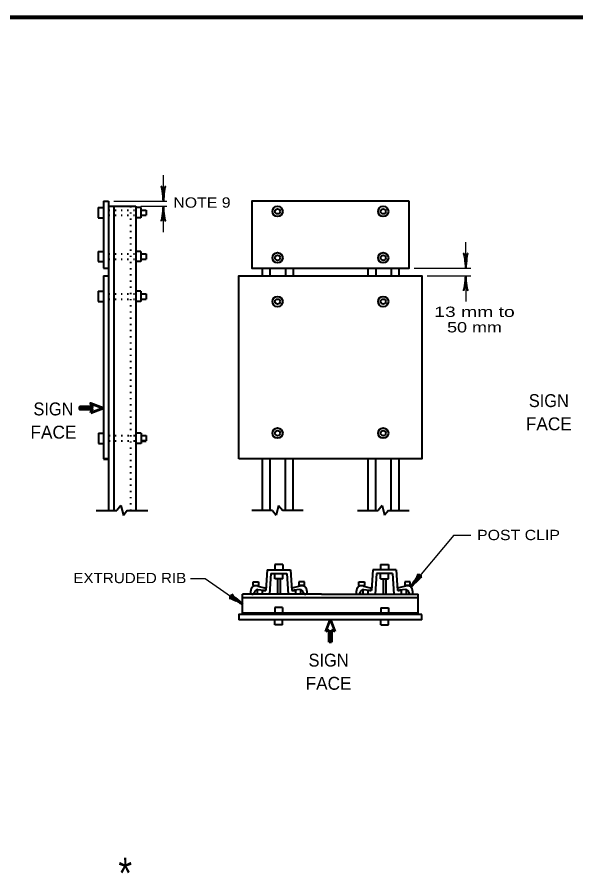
# Model space of a CAD drawing. Extents: x 826 to 1681, y -33 to 511.
# Drawn here: x 988 to 1118, y 305.3 to 504.9 of the extents above; entities that cross this region are included whole.
import ezdxf
from ezdxf.enums import TextEntityAlignment as Align

# ---------------------------------------------------------------- set-up
doc = ezdxf.new("R2010")
doc.units = 0
doc.header["$LTSCALE"] = 0.96
doc.linetypes.add('DOTTED', pattern=[1.5, 0.3, -1.2])
doc.linetypes.add('MEDIUM_DASHED', pattern=[4.5, 3, -1.5])
doc.layers.add('1', color=7, linetype='Continuous', lineweight=40)

msp = doc.modelspace()

# ---------------------------------------------------------------- linework, layer by layer
at = {"layer": '1', "lineweight": 25}
for p, q in [((1022.035, 462.0629), (1022.035, 468.0629)), ((1010.5043, 462.0629), (1022.8441, 462.0629)), ((1016.8043, 460.8629), (1022.8441, 460.8629)), ((1022.035, 454.8629), (1022.035, 460.8629)), ((1092.3996, 446.4629), (1092.3996, 452.4629)), ((1080.3996, 446.4629), (1093.5996, 446.4629)), ((1083.3996, 444.6629), (1093.5996, 444.6629)), ((1092.3996, 444.6629), (1092.3996, 438.6629)), ((1089.6433, 384.3042), (1079.6031, 372.3488)), ((1089.6433, 384.3042), (1093.583, 384.3042))]:
    msp.add_line(p, q, dxfattribs=at)
at = {"layer": '1'}
for p, q in [((1008.1043, 462.0629), (1008.1043, 446.4629)), ((1008.1043, 462.0629), (1009.3043, 462.0629)), ((1006.9043, 460.5629), (1006.9043, 458.1629)), ((1006.9043, 460.5629), (1008.1043, 460.5629)), ((1009.3043, 460.8629), (1015.6043, 460.8629)), ((1010.5043, 460.8629), (1010.5043, 390.0629)), ((1015.6043, 460.8629), (1015.6043, 390.0629)), ((1016.8043, 460.5629), (1015.6043, 460.5629)), ((1016.8043, 460.5629), (1016.8043, 458.1629)), ((1016.8043, 459.9629), (1018.0043, 459.9629)), ((1018.0043, 459.9629), (1018.0043, 458.7629)), ((1006.9043, 458.1629), (1008.1043, 458.1629)), ((1016.8043, 458.1629), (1015.6043, 458.1629)), ((1016.8043, 458.7629), (1018.0043, 458.7629)), ((1006.9043, 450.3629), (1006.9043, 447.9629)), ((1006.9043, 450.3629), (1008.1043, 450.3629)), ((1016.8043, 450.3629), (1015.6043, 450.3629)), ((1016.8043, 450.3629), (1016.8043, 447.9629)), ((1016.8043, 449.7629), (1018.0043, 449.7629)), ((1018.0043, 449.7629), (1018.0043, 448.5629)), ((1006.9043, 447.9629), (1008.1043, 447.9629)), ((1016.8043, 447.9629), (1015.6043, 447.9629)), ((1016.8043, 448.5629), (1018.0043, 448.5629)), ((1008.1043, 446.4629), (1009.3043, 446.4629)), ((1045.0356, 446.4629), (1045.0356, 444.6629)), ((1046.8356, 446.4629), (1046.8356, 444.6629)), ((1050.4356, 446.4629), (1050.4356, 444.6629)), ((1052.2356, 446.4629), (1052.2356, 444.6629)), ((1069.6364, 446.4629), (1069.6364, 444.6629)), ((1071.4364, 446.4629), (1071.4364, 444.6629)), ((1075.0364, 446.4629), (1075.0364, 444.6629)), ((1076.8364, 446.4629), (1076.8364, 444.6629)), ((1008.1043, 444.6629), (1008.1043, 402.0629)), ((1008.1043, 444.6629), (1009.3043, 444.6629)), ((1006.9043, 441.0629), (1006.9043, 438.6629)), ((1006.9043, 441.0629), (1008.1043, 441.0629)), ((1016.8043, 441.0629), (1015.6043, 441.0629)), ((1016.8043, 441.0629), (1016.8043, 438.6629)), ((1016.8043, 440.4629), (1018.0043, 440.4629)), ((1016.8043, 439.2629), (1018.0043, 439.2629)), ((1018.0043, 440.4629), (1018.0043, 439.2629)), ((1006.9043, 438.6629), (1008.1043, 438.6629)), ((1016.8043, 438.6629), (1015.6043, 438.6629)), ((1006.9669, 408.0701), (1006.9669, 405.6701)), ((1006.9669, 408.0701), (1008.1669, 408.0701)), ((1016.8669, 408.0701), (1015.6669, 408.0701)), ((1016.8669, 408.0701), (1016.8669, 405.6701)), ((1016.8669, 407.4701), (1018.0669, 407.4701)), ((1018.0669, 407.4701), (1018.0669, 406.2701)), ((1006.9669, 405.6701), (1008.1669, 405.6701)), ((1016.8669, 405.6701), (1015.6669, 405.6701)), ((1044.9996, 402.0629), (1044.9996, 390.0629)), ((1046.7996, 402.0629), (1046.7996, 390.0629)), ((1050.3996, 402.0629), (1050.3996, 390.0629)), ((1052.1996, 402.0629), (1052.1996, 390.0629)), ((1069.5996, 402.0629), (1069.5996, 390.0629)), ((1071.3996, 402.0629), (1071.3996, 390.0629)), ((1074.9996, 402.0629), (1074.9996, 390.0629)), ((1076.7996, 402.0629), (1076.7996, 390.0629)), ((1048.8651, 391.231), (1048.2948, 388.9439)), ((1048.8651, 391.231), (1049.7996, 390.0629)), ((1072.9341, 391.231), (1071.9996, 390.0629)), ((1072.9341, 391.231), (1073.5044, 388.9439)), ((1006.4346, 390.0384), (1011.2346, 390.0384)), ((1012.1691, 391.2065), (1011.2346, 390.0384)), ((1012.1691, 391.2065), (1012.7394, 388.9194)), ((1013.6346, 390.0384), (1012.7394, 388.9194)), ((1013.6346, 390.0384), (1018.4346, 390.0384)), ((1047.3996, 390.0629), (1042.5996, 390.0629)), ((1047.3996, 390.0629), (1048.2948, 388.9439)), ((1054.5996, 390.0629), (1049.7996, 390.0629)), ((1067.1996, 390.0629), (1071.9996, 390.0629)), ((1074.3996, 390.0629), (1073.5044, 388.9439)), ((1074.3996, 390.0629), (1079.1996, 390.0629)), ((1049.7996, 377.4825), (1047.9996, 377.4825)), ((1047.9996, 377.4825), (1047.9996, 376.2825)), ((1049.7996, 377.4825), (1049.7996, 376.2825)), ((1072.5996, 377.4825), (1074.3996, 377.4825)), ((1072.5996, 377.4825), (1072.5996, 376.2825)), ((1074.3996, 377.4825), (1074.3996, 376.2825)), ((1046.1996, 376.2707), (1045.8996, 371.4707)), ((1046.1996, 376.2707), (1051.5996, 376.2707)), ((1047.0452, 375.3707), (1046.7451, 370.5707)), ((1047.0452, 375.3707), (1050.7541, 375.3707)), ((1047.9996, 374.1707), (1047.9996, 375.3707)), ((1049.7996, 374.1707), (1049.7996, 375.3707)), ((1050.7541, 375.3707), (1051.0542, 370.5707)), ((1051.5996, 376.2707), (1051.8996, 371.4707)), ((1070.7996, 376.2707), (1070.4996, 371.4707)), ((1076.1996, 376.2707), (1070.7996, 376.2707)), ((1071.6451, 375.3707), (1071.345, 370.5707)), ((1075.354, 375.3707), (1071.6451, 375.3707)), ((1072.5996, 374.1707), (1072.5996, 375.3707)), ((1074.3996, 374.1707), (1074.3996, 375.3707)), ((1075.354, 375.3707), (1075.6541, 370.5707)), ((1076.1996, 376.2707), (1076.4996, 371.4707)), ((1042.9083, 373.4221), (1044.2043, 373.4221)), ((1042.9083, 372.5581), (1042.9083, 373.4221)), ((1043.2683, 373.4221), (1043.8443, 373.4221)), ((1044.2043, 373.4221), (1044.2043, 372.5581)), ((1049.7996, 374.1707), (1047.9996, 374.1707)), ((1048.5996, 374.1707), (1048.5996, 370.5707)), ((1049.1996, 374.1707), (1049.1996, 370.5707)), ((1054.8901, 373.4221), (1053.5941, 373.4221)), ((1053.5941, 373.4221), (1053.5941, 372.5581)), ((1054.5301, 373.4221), (1053.9541, 373.4221)), ((1054.8901, 372.5581), (1054.8901, 373.4221)), ((1067.5091, 373.4221), (1068.8051, 373.4221)), ((1067.5091, 372.5581), (1067.5091, 373.4221)), ((1067.8691, 373.4221), (1068.4451, 373.4221)), ((1068.8051, 373.4221), (1068.8051, 372.5581)), ((1072.5996, 374.1707), (1074.3996, 374.1707)), ((1073.1996, 374.1707), (1073.1996, 370.5707)), ((1073.7996, 374.1707), (1073.7996, 370.5707)), ((1079.4909, 373.4221), (1078.1949, 373.4221)), ((1078.1949, 373.4221), (1078.1949, 372.5581)), ((1079.1309, 373.4221), (1078.5549, 373.4221)), ((1079.4909, 372.5581), (1079.4909, 373.4221)), ((1042.9083, 372.5581), (1044.2043, 372.5581)), ((1043.8923, 371.6221), (1043.8923, 370.5707)), ((1043.9883, 372.4381), (1045.5723, 372.0301)), ((1043.9883, 371.6461), (1045.4283, 371.5261)), ((1044.9996, 371.4707), (1045.8996, 371.4707)), ((1044.9996, 371.4707), (1044.9996, 370.5707)), ((1051.8996, 371.4707), (1052.7996, 371.4707)), ((1053.8101, 372.4381), (1052.2501, 372.0301)), ((1053.8101, 371.6461), (1052.3941, 371.5261)), ((1052.7996, 371.4707), (1052.7996, 370.5707)), ((1054.8901, 372.5581), (1053.5941, 372.5581)), ((1053.9301, 371.6221), (1053.9301, 370.5421)), ((1067.5091, 372.5581), (1068.8051, 372.5581)), ((1068.4691, 371.6221), (1068.4691, 370.5421)), ((1068.5891, 372.4381), (1070.1491, 372.0301)), ((1068.5891, 371.6461), (1070.0051, 371.5261)), ((1070.4996, 371.4707), (1069.5996, 371.4707)), ((1069.5996, 371.4707), (1069.5996, 370.5707)), ((1077.3996, 371.4707), (1076.4996, 371.4707)), ((1078.4109, 372.4381), (1076.8269, 372.0301)), ((1078.4109, 371.6461), (1076.9709, 371.5261)), ((1077.3996, 371.4707), (1077.3996, 370.5707)), ((1079.4909, 372.5581), (1078.1949, 372.5581)), ((1078.5069, 371.6221), (1078.5069, 370.5421)), ((1058.8476, 370.5707), (1040.4894, 370.5707)), ((1040.4894, 365.8187), (1040.4894, 370.5707)), ((1040.4894, 369.8267), (1081.3007, 369.8267)), ((1043.2443, 370.9741), (1043.2443, 370.5707)), ((1054.5781, 370.9741), (1054.5781, 370.5421)), ((1058.8476, 370.5707), (1081.3007, 370.5707)), ((1067.8211, 370.9741), (1067.8211, 370.5421)), ((1078.5069, 371.2621), (1078.5069, 370.5421)), ((1079.1549, 370.9741), (1079.1549, 370.5421)), ((1081.3007, 365.8187), (1081.3007, 370.5707)), ((1049.7784, 367.4515), (1047.9784, 367.4515)), ((1047.9784, 367.4515), (1047.9784, 366.2515)), ((1049.7784, 367.4515), (1049.7784, 366.2515)), ((1072.655, 367.4221), (1074.455, 367.4221)), ((1072.655, 367.4221), (1072.655, 366.2221)), ((1074.455, 367.4221), (1074.455, 366.2221)), ((1040.4894, 366.2267), (1081.3007, 366.2267)), ((1082.1996, 364.6187), (1082.1996, 365.8187)), ((1082.1996, 364.6187), (1039.5996, 364.6187)), ((1047.9784, 363.4187), (1047.9784, 364.6187)), ((1049.7784, 363.4187), (1047.9784, 363.4187)), ((1049.7784, 363.4187), (1049.7784, 364.6187)), ((1072.655, 363.4187), (1072.655, 364.6187)), ((1072.655, 363.4187), (1074.455, 363.4187)), ((1074.455, 363.4187), (1074.455, 364.6187))]:
    msp.add_line(p, q, dxfattribs=at)
at = {"layer": '1', "linetype": 'DOTTED'}
for p, q in [((1009.3043, 459.9629), (1015.6043, 459.9629)), ((1014.4043, 460.8629), (1014.4043, 390.0629)), ((1009.3043, 458.7629), (1015.6043, 458.7629)), ((1009.3043, 449.7629), (1015.6043, 449.7629)), ((1009.3043, 448.5629), (1015.6043, 448.5629)), ((1009.3043, 440.4629), (1015.6043, 440.4629)), ((1009.3043, 439.2629), (1015.6043, 439.2629)), ((1009.3669, 407.4701), (1015.6669, 407.4701)), ((1009.3669, 406.2701), (1015.6669, 406.2701))]:
    msp.add_line(p, q, dxfattribs=at)
at = {"layer": '1', "lineweight": 53}
for p, q in [((1016.8669, 406.2701), (1018.0669, 406.2701)), ((1008.1043, 402.0629), (1009.3043, 402.0629))]:
    msp.add_line(p, q, dxfattribs=at)
at = {"layer": '1', "lineweight": 158}
msp.add_lwpolyline([(1674.589, 504.8639), (882.889, 504.7639), (882.989, -21.2361)], dxfattribs=at)
at = {"layer": '1'}
for points in [[(1009.3043, 462.0629), (1009.3043, 444.6629), (1009.3043, 390.0629)], [(1082.1996, 365.8187), (1039.5996, 365.8187), (1039.5996, 364.6187)]]:
    msp.add_lwpolyline(points, dxfattribs=at)
for points in [[(1079.1996, 462.0629), (1042.5996, 462.0629), (1042.5996, 446.4629), (1079.1996, 446.4629)], [(1039.5996, 402.0629), (1039.5996, 444.6629), (1082.1996, 444.6629), (1082.1996, 402.0629)]]:
    msp.add_lwpolyline(points, close=True, dxfattribs=at)
at = {"layer": '1', "lineweight": 60}
msp.add_lwpolyline([(1005.1602, 412.8008), (1008.0222, 413.8808), (1005.1602, 414.9608), (1005.4842, 414.1508), (1002.6222, 414.1508), (1002.6222, 413.6108), (1005.4842, 413.6108)], close=True, dxfattribs=at)
at = {"layer": '1', "lineweight": 25}
msp.add_lwpolyline([(1028.3208, 374.2306), (1031.797, 374.2306), (1040.4894, 368.1947)], dxfattribs=at)
at = {"layer": '1', "linetype": 'MEDIUM_DASHED', "lineweight": 53}
msp.add_lwpolyline([(1060.8996, 364.6187), (1061.9316, 361.8587), (1061.1636, 362.1707), (1061.1636, 359.4347), (1060.6356, 359.4347), (1060.6356, 362.1707), (1059.8676, 361.8587)], close=True, dxfattribs=at)
at = {"layer": '1'}
for centre, radius in [((1048.5996, 459.6629), 1.2), ((1048.5996, 459.6629), 0.6), ((1048.5996, 459.6629), 0.6), ((1073.1996, 459.6629), 1.2), ((1073.1996, 459.6629), 0.6), ((1073.1996, 459.6629), 0.6), ((1048.5996, 448.8629), 1.2), ((1048.5996, 448.8629), 0.6), ((1048.5996, 448.8629), 0.6), ((1073.1996, 448.8629), 1.2), ((1073.1996, 448.8629), 0.6), ((1073.1996, 448.8629), 0.6), ((1048.5996, 438.6629), 1.2), ((1048.5996, 438.6629), 0.6), ((1048.5996, 438.6629), 0.6), ((1073.1996, 438.6629), 1.2), ((1073.1996, 438.6629), 0.6), ((1073.1996, 438.6629), 0.6), ((1048.5996, 408.0629), 1.2), ((1073.1996, 408.0629), 1.2), ((1048.5996, 408.0629), 0.6), ((1048.5996, 408.0629), 0.6), ((1073.1996, 408.0629), 0.6), ((1073.1996, 408.0629), 0.6)]:
    msp.add_circle(centre, radius, dxfattribs=at)
for centre, radius, start, end in [((1044.8641, 370.8363), 2.5621, 143.81971, 172.78944), ((1043.4952, 371.1486), 1.389, 68.79688, 120.22104), ((1043.964, 370.91), 0.7263, 87.34781, 174.5226), ((1045.6279, 371.6602), 0.2435, 214.72837, 299.82817), ((1045.5794, 371.7087), 0.3102, 303.1625, 91.19923), ((1052.2366, 371.7087), 0.3102, 88.80077, 236.8375), ((1052.188, 371.6602), 0.2435, 240.17183, 325.27163), ((1054.3207, 371.1486), 1.389, 59.77896, 111.20312), ((1053.8519, 370.91), 0.7263, 5.4774, 92.65219), ((1052.9518, 370.8363), 2.5621, 7.21056, 36.18029), ((1069.4474, 370.8363), 2.5621, 143.81971, 172.78944), ((1068.0785, 371.1486), 1.389, 68.79688, 120.22104), ((1068.5473, 370.91), 0.7263, 87.34781, 174.5226), ((1070.2112, 371.6602), 0.2435, 214.72837, 299.82817), ((1070.1626, 371.7087), 0.3102, 303.1625, 91.19923), ((1076.8198, 371.7087), 0.3102, 88.80077, 236.8375), ((1076.7713, 371.6602), 0.2435, 240.17183, 325.27163), ((1078.904, 371.1486), 1.389, 59.77896, 111.20312), ((1078.4352, 370.91), 0.7263, 5.4774, 92.65219), ((1077.5351, 370.8363), 2.5621, 7.21056, 36.18029), ((1042.7764, 371.0416), 0.4688, 165.63222, 352.36622), ((1055.0395, 371.0416), 0.4688, 187.63378, 14.36777), ((1067.3597, 371.0416), 0.4688, 165.63222, 352.36622), ((1079.6228, 371.0416), 0.4688, 187.63378, 14.36777)]:
    msp.add_arc(centre, radius, start, end, dxfattribs=at)
for centre, major_axis, ratio, start_param, end_param in [((1021.7131, 463.3831), (0.1874, -2.1428), 0.122415, 0.89635335, 3.14159265), ((1022.2986, 463.4183), (-0.2108, -2.1077), 0.07063, 3.14071475, 5.41810995), ((1021.785, 459.5072), (0.2108, 2.1077), 0.07063, 3.14071475, 5.41810995), ((1022.3705, 459.5424), (-0.1874, 2.1428), 0.122415, 0.89635335, 3.14159265), ((1092.068, 447.7723), (0.1874, -2.1428), 0.122415, 0.89635335, 3.14159265), ((1092.068, 447.7723), (0.1874, -2.1428), 0.122415, 0.89635335, 3.14159265), ((1092.6535, 447.8075), (-0.2108, -2.1077), 0.07063, 3.14071475, 5.41810995), ((1092.6535, 447.8075), (-0.2108, -2.1077), 0.07063, 3.14071475, 5.41810995), ((1092.1457, 443.3183), (0.2108, 2.1077), 0.07063, 3.14071475, 5.41810995), ((1092.1457, 443.3183), (0.2108, 2.1077), 0.07063, 3.14071475, 5.41810995), ((1092.7312, 443.3535), (-0.1874, 2.1428), 0.122415, 0.89635335, 3.14159265), ((1092.7312, 443.3535), (-0.1874, 2.1428), 0.122415, 0.89635335, 3.14159265)]:
    msp.add_ellipse(centre, major_axis=major_axis, ratio=ratio, start_param=start_param, end_param=end_param, dxfattribs=at)
at = {"layer": '1', "lineweight": 60}
for centre, major_axis, ratio, start_param, end_param in [((1080.1913, 373.5648), (-1.2346, -1.7614), 0.122415, 0.89635335, 3.14159265), ((1080.6623, 373.2152), (-1.5169, -1.4785), 0.07063, 3.14071475, 5.41810995), ((1039.2247, 368.6692), (1.867, -1.0683), 0.122415, 0.89635335, 3.14159265), ((1039.5298, 369.1702), (1.6111, -1.3753), 0.07063, 3.14071475, 5.41810995)]:
    msp.add_ellipse(centre, major_axis=major_axis, ratio=ratio, start_param=start_param, end_param=end_param, dxfattribs=at)

# ---------------------------------------------------------------- texts
at = {"layer": '1'}
for s, height, width, p in [('NOTE 9', 2.4, 1.15, (1031.0145, 460.5185)), ('13 mm to', 2.4, 1.4, (1094.4281, 435.0968)), ('50 mm', 2.4, 1.3, (1094.4283, 431.4968)), ('SIGN', 3, 0.95, (996.4606, 412.1815)), ('SIGN', 3, 0.95, (1111.7305, 414.12)), ('POST CLIP', 2.4, 1.15, (1104.6739, 383.1523)), ('EXTRUDED RIB', 2.4, 1.1, (1014.2297, 373.1401)), ('SIGN', 3, 0.95, (1060.4781, 353.7336)), ('*', 7.2, 0.85, (1013.1614, 302.0577))]:
    msp.add_text(s, height=height, dxfattribs=dict(at, width=width)).set_placement(p, align=Align.CENTER)
for p in [(1111.7304, 408.72), (996.4605, 406.7815), (1060.478, 348.3336)]:
    msp.add_text('FACE', height=3, dxfattribs=at).set_placement(p, align=Align.CENTER)

doc.saveas('drawing.dxf')
